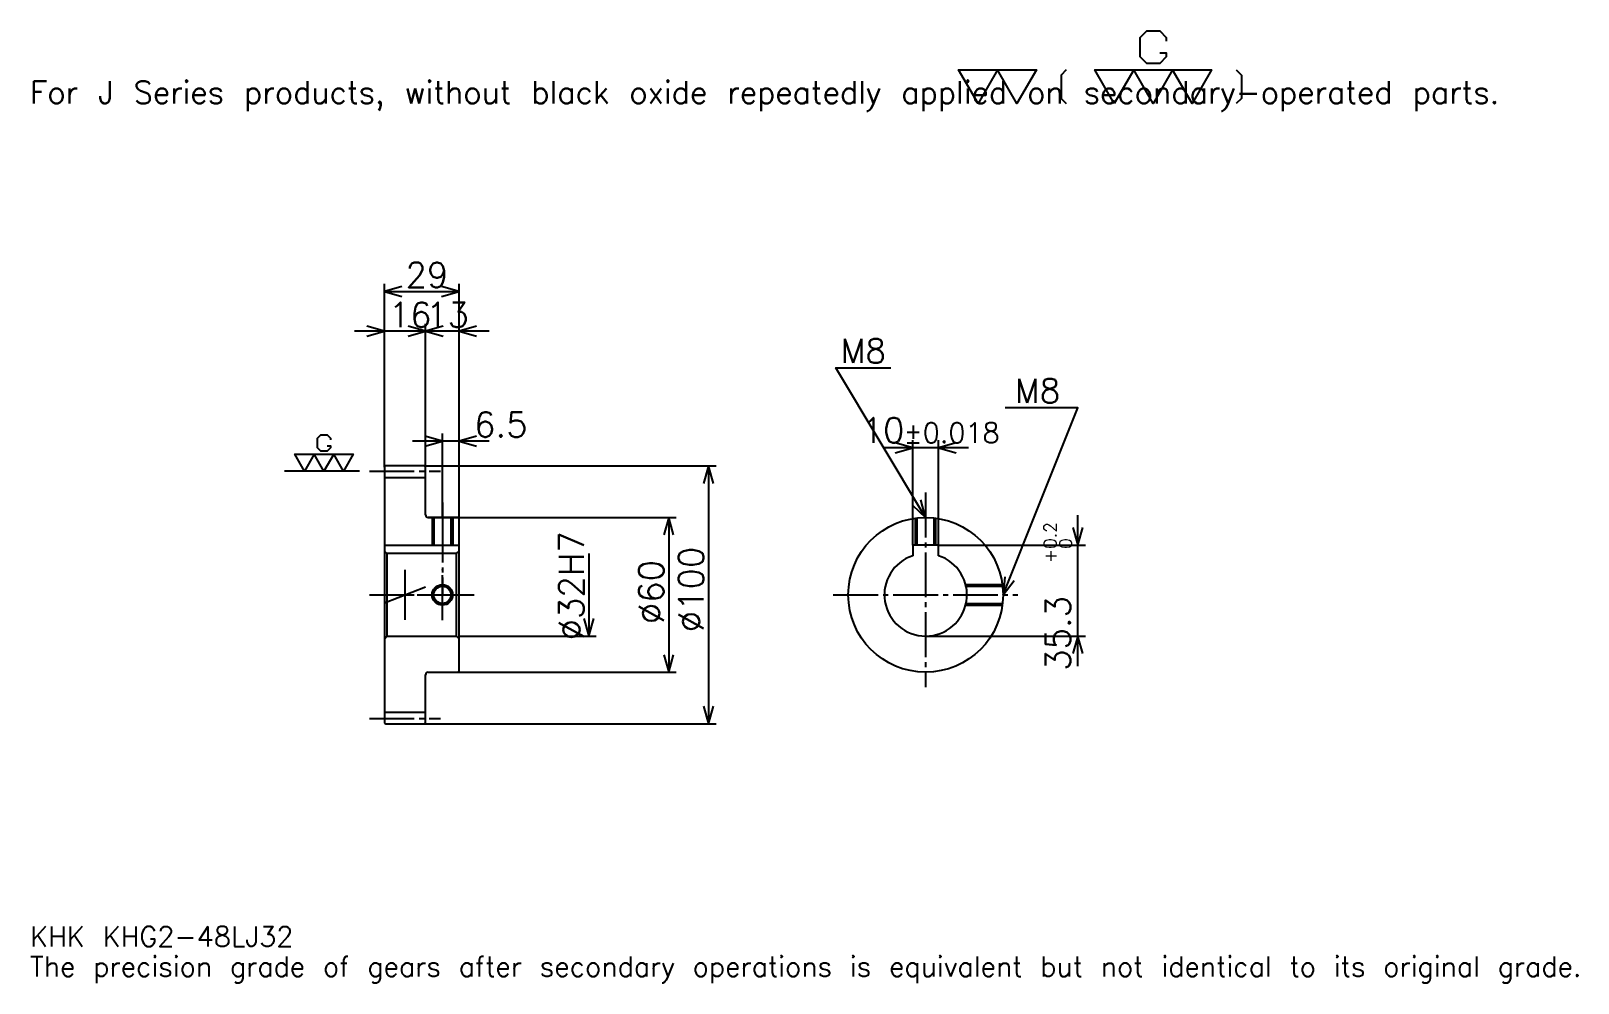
# Model space of a CAD drawing. Extents: x 20 to 620, y 7 to 376.
import ezdxf

# ---------------------------------------------------------------- set-up
doc = ezdxf.new("R2010")
doc.units = 0
doc.linetypes.add('DASHDOT', pattern=[23.217392, 17.413043, -1.934783, 1.934783, -1.934783])
doc.layers.get('0').update_dxf_attribs({"linetype": 'CONTINUOUS'})
doc.layers.add('DASHDOT', color=6, linetype='DASHDOT')
doc.styles.add('KANJI', font='TXT', dxfattribs={"bigfont": 'BIGFONT'})

msp = doc.modelspace()

# ---------------------------------------------------------------- linework, layer by layer
at = {"color": 5}
for p, q in [((156.717407, 207.684784), (156.717407, 278.304352)), ((185.717407, 207.684784), (185.717407, 278.304352)), ((156.717407, 275.402161), (185.717407, 275.402161)), ((184.326111, 259.92392), (145.108704, 259.92392)), ((197.326111, 259.92392), (161.108719, 259.92392)), ((172.717407, 207.684784), (172.717407, 262.826111)), ((197.326111, 217.358704), (167.608704, 217.358704)), ((179.217407, 207.684784), (179.217407, 220.260864)), ((361.630432, 176.984787), (361.630432, 217.67392)), ((371.630432, 176.984787), (371.630432, 217.67392)), ((383.239136, 214.771744), (350.021759, 214.771744)), ((156.717407, 207.184784), (156.717407, 207.684784)), ((172.217407, 207.684784), (185.717407, 207.684784)), ((172.717407, 207.184784), (172.717407, 207.684784)), ((179.217407, 187.684784), (179.217407, 207.684784)), ((179.217407, 187.684784), (179.217407, 207.684784)), ((185.717407, 207.684784), (285.358704, 207.684784)), ((185.717407, 187.184784), (185.717407, 207.684784)), ((282.456543, 207.684784), (282.456543, 107.684784)), ((173.717407, 187.684784), (185.717407, 187.684784)), ((185.717407, 187.684784), (269.880463, 187.684784)), ((266.978271, 187.684784), (266.978271, 127.684784)), ((425.652191, 130.07608), (425.652191, 188.593475)), ((371.630432, 176.984787), (428.554352, 176.984787)), ((236.021759, 173.684784), (236.021759, 141.684784)), ((185.717407, 141.684784), (238.923935, 141.684784)), ((366.630432, 141.684784), (428.554352, 141.684784)), ((173.717407, 127.684784), (185.717407, 127.684784)), ((185.717407, 127.684784), (269.880463, 127.684784)), ((172.217407, 107.684784), (185.717407, 107.684784)), ((185.717407, 107.684784), (285.358704, 107.684784))]:
    msp.add_line(p, q, dxfattribs=at)
at = {"color": 7}
for p, q in [((147.043488, 205.684784), (118.021759, 205.684784)), ((164.717407, 167.358704), (164.717407, 148.010864))]:
    msp.add_line(p, q, dxfattribs=at)
at = {"color": 4}
for p, q in [((156.717407, 203.184784), (172.717407, 203.184784)), ((156.717407, 176.984787), (185.717407, 176.984787)), ((184.717407, 173.684784), (185.717407, 174.684784)), ((157.717407, 173.684784), (157.717407, 141.684784)), ((184.717407, 141.684784), (185.717407, 140.684784)), ((156.717407, 112.184784), (172.717407, 112.184784))]:
    msp.add_line(p, q, dxfattribs=at)
at = {"color": 7}
for points in [[(457.382599, 367.879547), (459.897827, 367.879547), (459.897827, 366.370422), (457.382599, 363.855225), (452.352173, 363.855225), (449.836945, 366.370422), (449.836945, 373.916077), (452.352173, 376.431305), (457.382599, 376.431305), (459.897827, 373.916077), (459.897827, 372.406952)], [(386.956512, 348.260864), (379.410858, 361.339996), (409.593475, 361.339996), (402.047821, 348.260864), (394.502167, 361.339996), (386.956512, 348.260864)], [(421.163452, 361.339996), (419.151306, 359.32782), (419.151306, 350.273041), (421.163452, 348.260864)], [(439.776062, 348.260864), (432.230438, 361.339996), (477.504333, 361.339996), (469.958679, 348.260864), (462.413025, 361.339996), (454.867371, 348.260864), (447.321716, 361.339996), (439.776062, 348.260864)], [(487.062164, 361.339996), (489.074341, 359.32782), (489.074341, 350.273041), (487.062164, 348.260864)], [(134.564148, 215.494141), (135.821747, 215.494141), (135.821747, 214.739563), (134.564148, 213.481964), (132.048935, 213.481964), (130.791321, 214.739563), (130.791321, 218.51239), (132.048935, 219.770004), (134.564148, 219.770004), (135.821747, 218.51239), (135.821747, 217.757828)], [(125.760887, 205.684784), (121.98806, 212.22435), (144.625015, 212.22435), (140.852188, 205.684784), (137.079361, 212.22435), (133.306534, 205.684784), (129.533707, 212.22435), (125.760887, 205.684784)]]:
    msp.add_lwpolyline(points, dxfattribs=at)
at = {"color": 5}
for points in [[(163.489151, 277.336975), (156.717407, 275.402161), (163.489151, 273.467407)], [(178.945663, 273.467407), (185.717407, 275.402161), (178.945663, 277.336975)], [(149.945663, 257.989136), (156.717407, 259.92392), (149.945663, 261.858704)], [(165.945663, 257.989136), (172.717407, 259.92392), (165.945663, 261.858704)], [(179.489151, 261.858704), (172.717407, 259.92392), (179.489151, 257.989136)], [(192.489151, 261.858704), (185.717407, 259.92392), (192.489151, 257.989136)], [(366.630432, 187.684784), (331.804382, 245.728271), (353.086975, 245.728271)], [(396.630432, 157.684784), (425.652191, 230.25), (397.404358, 230.25)], [(172.445663, 215.42392), (179.217407, 217.358704), (172.445663, 219.293488)], [(192.489151, 219.293488), (185.717407, 217.358704), (192.489151, 215.42392)], [(354.858704, 212.83696), (361.630432, 214.771744), (354.858704, 216.706528)], [(378.402191, 216.706528), (371.630432, 214.771744), (378.402191, 212.83696)], [(284.391327, 200.91304), (282.456543, 207.684784), (280.521759, 200.91304)], [(361.487366, 192.496063), (366.630432, 187.684784), (364.805481, 194.486938)], [(268.913055, 180.91304), (266.978271, 187.684784), (265.043488, 180.91304)], [(423.717407, 183.756531), (425.652191, 176.984787), (427.586975, 183.756531)], [(397.348633, 164.690781), (396.630432, 157.684784), (400.941528, 163.253845)], [(234.086975, 148.456528), (236.021759, 141.684784), (237.956543, 148.456528)], [(427.586975, 134.91304), (425.652191, 141.684784), (423.717407, 134.91304)], [(265.043488, 134.456528), (266.978271, 127.684784), (268.913055, 134.456528)], [(280.521759, 114.456528), (282.456543, 107.684784), (284.391327, 114.456528)]]:
    msp.add_lwpolyline(points, dxfattribs=at)
at = {"color": 4}
for points in [[(172.717407, 188.684784), (172.717407, 207.184784), (172.217407, 207.684784), (157.217407, 207.684784), (156.717407, 207.184784), (156.717407, 140.684784)], [(173.717407, 127.684784), (185.217407, 127.684784), (185.717407, 128.184784), (185.717407, 187.184784), (185.217407, 187.684784), (173.717407, 187.684784)], [(175.217407, 187.684784), (175.217407, 176.984787)], [(175.89241, 187.684784), (175.89241, 176.984787)], [(182.542404, 187.684784), (182.542404, 176.984787)], [(183.217407, 187.684784), (183.217407, 176.984787)], [(362.630432, 176.984787), (362.630432, 187.416916)], [(363.30545, 176.984787), (363.30545, 187.499954)], [(369.955444, 176.984787), (369.955444, 187.499954)], [(370.630432, 176.984787), (370.630432, 187.416916)], [(156.717407, 140.684784), (157.717407, 141.684784), (184.717407, 141.684784), (184.717407, 173.684784), (157.717407, 173.684784), (156.717407, 174.684784)], [(371.630432, 172.883469), (371.630432, 176.984787), (361.630432, 176.984787), (361.630432, 172.883469)], [(382.122375, 161.684784), (396.362579, 161.684784)], [(382.281128, 161.009781), (396.445618, 161.009781)], [(382.122375, 153.684784), (396.362579, 153.684784)], [(382.281128, 154.359787), (396.445618, 154.359787)], [(156.717407, 140.684784), (156.717407, 108.184784), (157.217407, 107.684784), (172.217407, 107.684784), (172.717407, 108.184784), (172.717407, 126.684784)]]:
    msp.add_lwpolyline(points, dxfattribs=at)
for centre, radius in [((366.630432, 157.684784), 30), ((179.217407, 157.684784), 3.325)]:
    msp.add_circle(centre, radius, dxfattribs=at)
at = {"color": 7}
msp.add_circle((179.217407, 157.684784), 4, dxfattribs=at)
at = {"color": 4}
for centre, radius, start, end in [((173.717407, 188.684784), 1, 180, 270), ((366.630432, 157.684784), 16, 108.209957329, 71.790042671), ((173.717407, 126.684784), 1, 90, 180)]:
    msp.add_arc(centre, radius, start, end, dxfattribs=at)
at = {"layer": 'DASHDOT', "color": 7}
for p, q in [((150.913055, 205.684784), (178.521759, 205.684784)), ((366.630432, 197.358704), (366.630432, 121.880432)), ((179.217407, 187.684784), (179.217407, 157.684784)), ((150.913055, 157.684784), (191.521759, 157.684784)), ((156.717407, 154.533493), (172.717407, 160.836075)), ((330.826111, 157.684784), (402.434814, 157.684784)), ((150.913055, 109.684784), (178.521759, 109.684784))]:
    msp.add_line(p, q, dxfattribs=at)
for points in [[(179.217407, 193.489136), (179.217407, 171.180435)], [(179.217407, 147.880432), (179.217407, 167.489136)], [(169.413055, 157.684784), (189.021759, 157.684784)]]:
    msp.add_lwpolyline(points, dxfattribs=at)

# ---------------------------------------------------------------- texts
at = {"color": 7, "style": 'KANJI'}
for s, height, p in [('For J Series products, without black oxide repeatedly applied on secondary-operated parts.', 8.706522, (19.347826, 348.260864)), ('29', 9.673913, (164.929367, 276.950012)), ('16', 9.673913, (158.429367, 261.471741)), ('13', 9.673913, (172.929367, 261.471741)), ('M8', 9.286957, (333.739136, 247.663055)), ('M8', 9.286957, (401.273926, 232.184784)), ('6.5', 9.673913, (191.521759, 218.906525)), ('10', 9.673913, (341.824615, 216.706528)), ('%%p0.018', 7.73913, (358.172363, 216.706528)), ('KHK KHG2-48LJ32', 7.73913, (19.347826, 21.282608)), ('The precision grade of gears after secondary operations is equivalent but not identical to its original grade.', 7.73913, (19.347826, 9.673913))]:
    msp.add_text(s, height=height, dxfattribs=at).set_placement(p)
for s, height, p in [('%%c32H7', 9.673913, (234.086975, 140.029892)), ('0.2', 4.836957, (417.332642, 175.51091)), ('%%c100', 9.673913, (280.521759, 143.17392)), ('+', 4.836957, (417.332642, 170.093521)), ('0', 4.836957, (423.330444, 175.51091)), ('%%c60', 9.673913, (265.043488, 146.317932)), ('35.3', 9.673913, (422.750031, 128.220993))]:
    msp.add_text(s, height=height, rotation=90, dxfattribs=at).set_placement(p)

doc.saveas('drawing.dxf')
